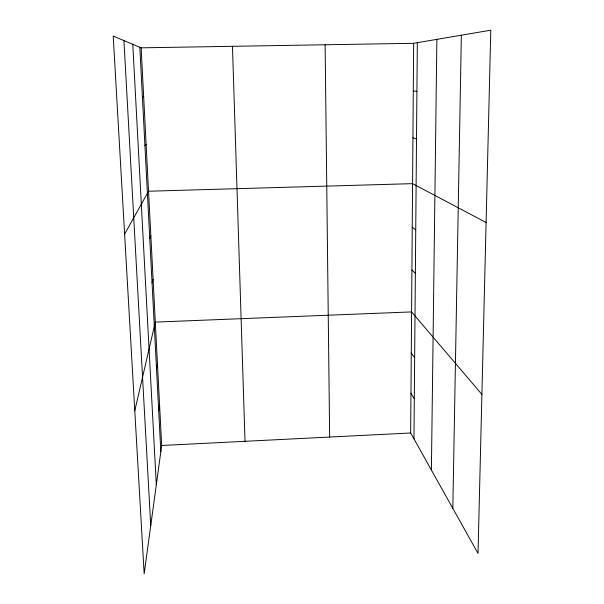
<?xml version="1.0" encoding="UTF-8"?>
<svg xmlns="http://www.w3.org/2000/svg" width="604" height="604" viewBox="0 0 604 604"><rect width="100%" height="100%" fill="white"/><g stroke="black" fill="none" stroke-linecap="round" stroke-linejoin="round"><path stroke-width="0.91" d="M410.66 432.985L413.649 43.299L490.788 30.2L478.028 553.445L410.66 432.985L161.676 445.488L144.167 573.8L113.212 36.081L141.14 47.829L413.649 43.299M413.966 438.904L417.326 42.68M431.399 470.078L436.881 39.358M452.819 508.379L461.35 35.198M158.693 410.78L159.592 405.148M156.527 368.999L157.47 364.023M134.783 410.788L155.303 322.098L411.588 311.906L481.909 394.412M152.057 282.906L153.099 279.335M149.754 238.55L150.841 235.719M124.62 234.171L148.546 191.226L412.57 183.646L486.099 222.506M144.93 145.655L146.13 144.431M142.401 96.995L143.661 96.64M413.279 91.053L416.911 91.295M412.925 137.825L416.511 138.897M412.238 227.232L415.741 229.852M411.905 269.98L415.371 273.31M411.271 353.03L414.654 357.704M410.962 393.385L414.306 398.693M123.933 40.589L150.751 525.578M139.818 47.271L160.823 451.747M132.782 44.311L156.315 484.801M141.14 47.829L161.676 445.488M232.472 46.312L245.013 441.305M325.118 44.771L329.656 437.054"/></g></svg>
